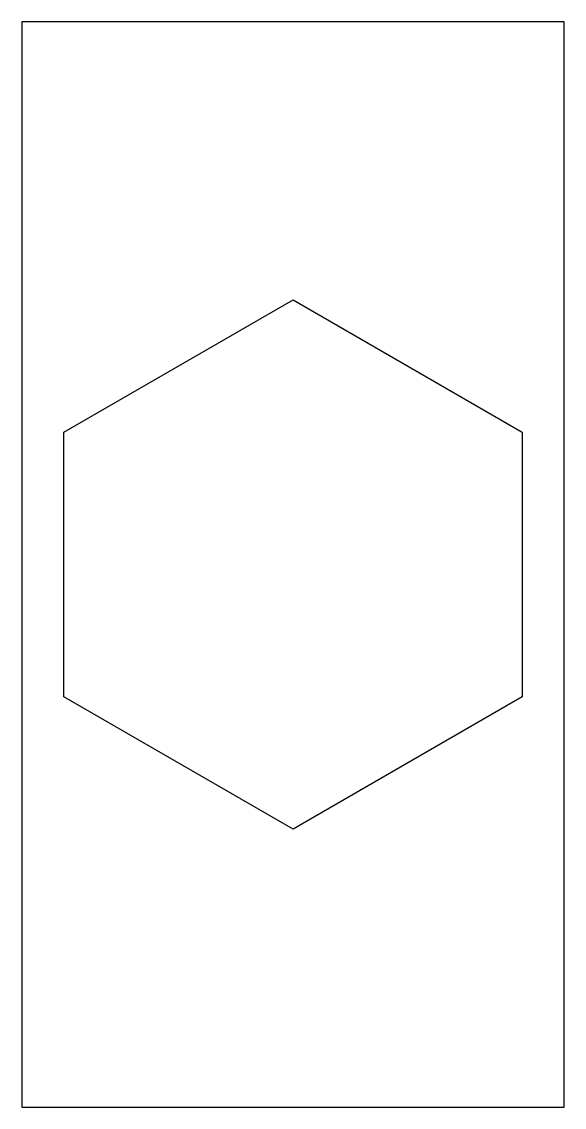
# Model space of a CAD drawing. Header units: metres. Extents: x -4 to 4, y -8 to 8.
import ezdxf

# ---------------------------------------------------------------- set-up
doc = ezdxf.new("R2010")
doc.units = ezdxf.units.M

msp = doc.modelspace()

# ---------------------------------------------------------------- linework, layer by layer
for p, q in [((4, 8), (-4, 8)), ((-4, 8), (-4, -8)), ((4, -8), (4, 8)), ((-3.37749, 1.95), (0, 3.89999)), ((0, 3.89999), (3.37749, 1.95)), ((-3.37749, -1.95), (-3.37749, 1.95)), ((3.37749, 1.95), (3.37749, -1.95)), ((0, -3.89999), (-3.37749, -1.95)), ((3.37749, -1.95), (0, -3.89999)), ((-4, -8), (4, -8))]:
    msp.add_line(p, q)

doc.saveas('drawing.dxf')
